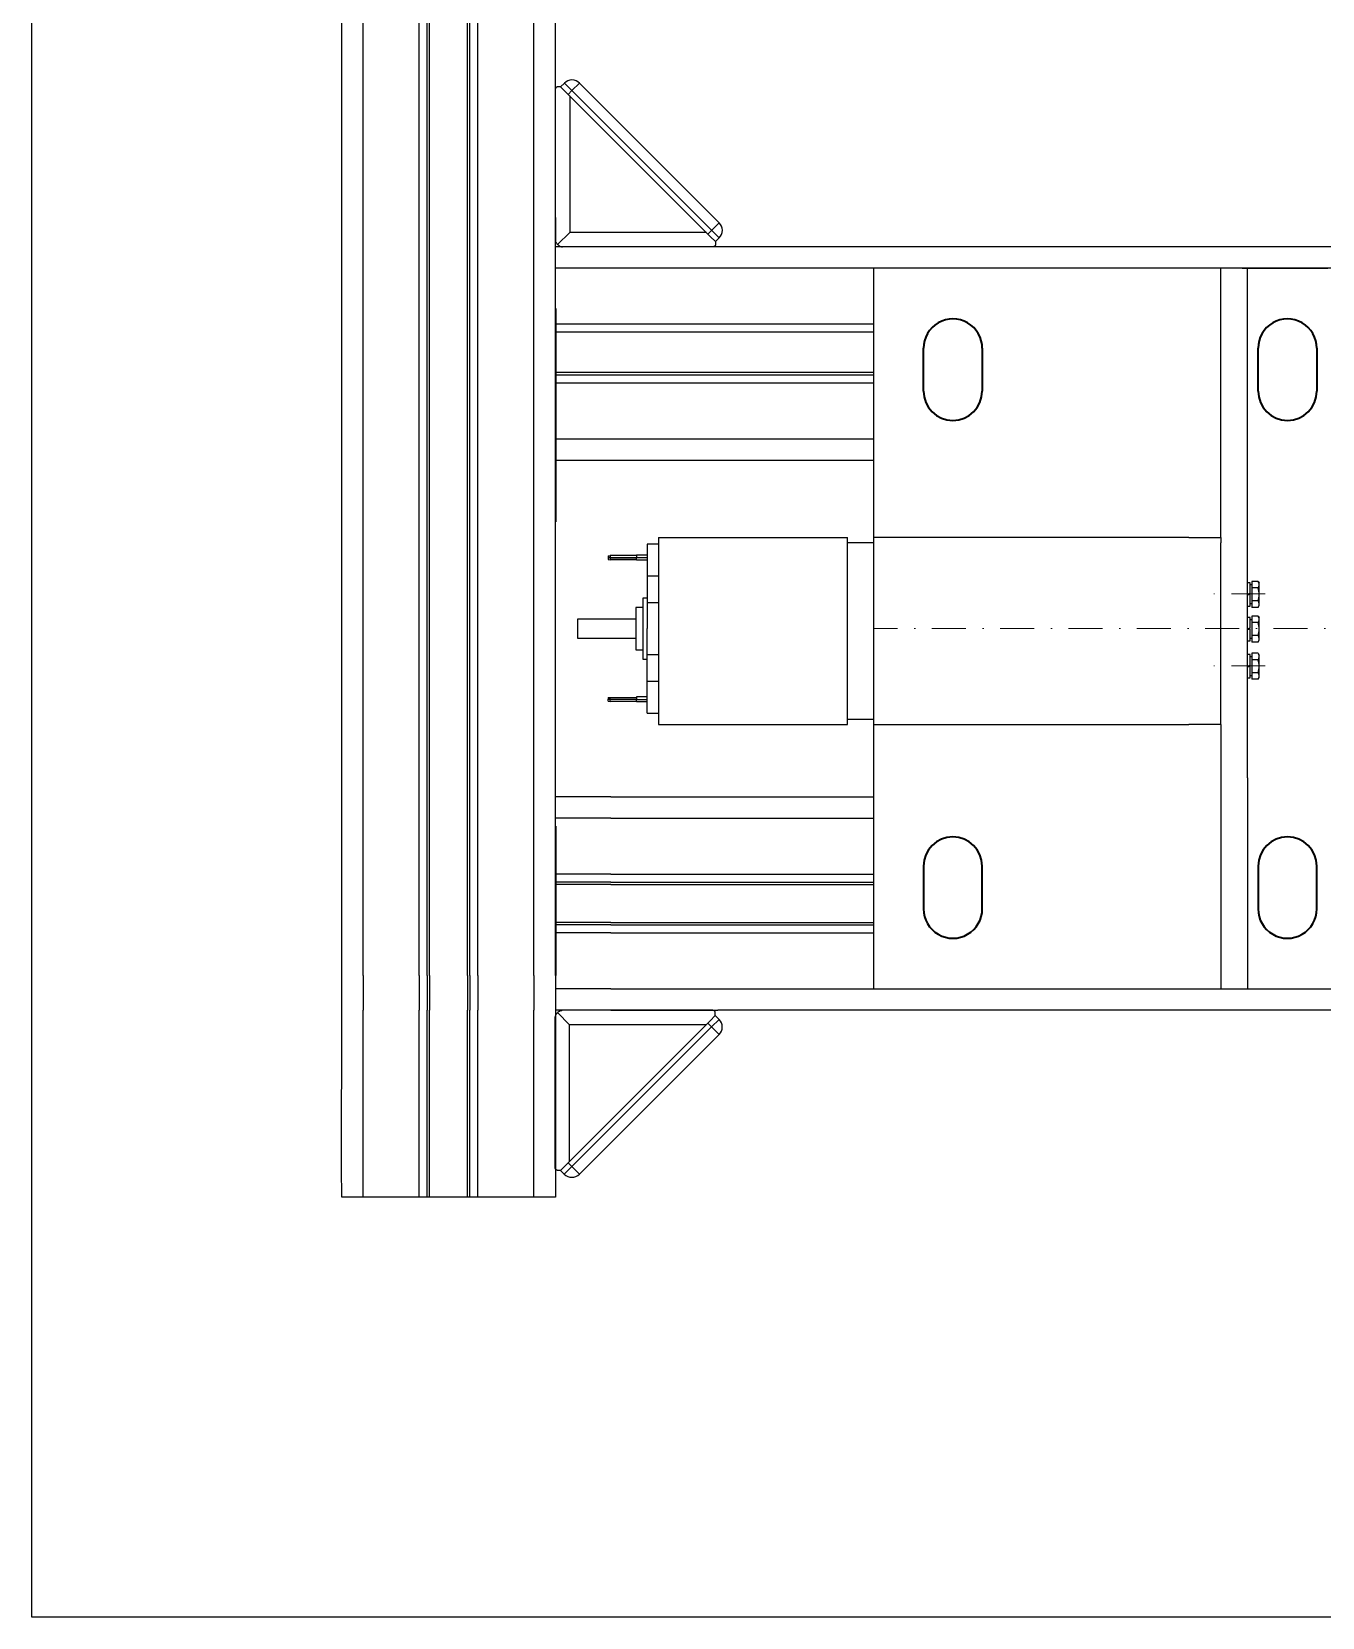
# Model space of a CAD drawing. Header units: millimetres. Extents: x -3183 to 3067, y 1033 to 2218.
# Drawn here: x -1957.7 to -1716, y 1611.3 to 1908.3 of the extents above; entities that cross this region are included whole.
import ezdxf

# ---------------------------------------------------------------- set-up
doc = ezdxf.new("R2010")
doc.units = ezdxf.units.MM
doc.linetypes.add('KRESKAKROPKA2', pattern=[12.7, 6.35, -3.175, 0, -3.175])
doc.linetypes.add('phl_thick', pattern=[0])
for name, color, linetype in [('HIDDEN', 7, 'Continuous'), ('projection', 7, 'Continuous'), ('THICK', 7, 'Continuous')]:
    doc.layers.add(name, color=color, linetype=linetype)
doc.layers.add('Kontury', color=7, linetype='Continuous', lineweight=35)
doc.layers.add('oś', color=7, linetype='KRESKAKROPKA2', lineweight=13)

msp = doc.modelspace()

# ---------------------------------------------------------------- linework, layer by layer
for p, q in [((-1957.74988, 1611.34293), (-1957.74988, 2205.34293)), ((-1504.18243, 1868.03585), (-1859.68243, 1868.03585)), ((-1504.18243, 1864.03585), (-1859.68243, 1864.03585)), ((-1800.01765, 1729.03585), (-1800.01765, 1864.03585)), ((-1735.01765, 1823.58646), (-1735.01765, 1864.03585)), ((-1731.01765, 1864.03585), (-1715.01765, 1864.03585)), ((-1730.01765, 1823.58646), (-1730.01765, 1864.03585)), ((-1800.01765, 1853.53585), (-1859.68243, 1853.53585)), ((-1800.01765, 1852.03585), (-1859.68243, 1852.03585)), ((-1800.01765, 1844.47824), (-1859.68243, 1844.47824)), ((-1800.01765, 1844.03585), (-1859.68243, 1844.03585)), ((-1800.01765, 1842.53585), (-1859.68243, 1842.53585)), ((-1800.01765, 1832.03585), (-1859.68243, 1832.03585)), ((-1800.01765, 1828.03585), (-1859.68243, 1828.03585)), ((-1735.01765, 1813.58646), (-1735.01765, 1823.58646)), ((-1730.01765, 1768.58646), (-1730.01765, 1823.58646)), ((-1840.36761, 1813.58989), (-1840.36761, 1778.58989)), ((-1840.36761, 1813.58989), (-1804.93492, 1813.58989)), ((-1804.93492, 1812.58989), (-1804.93492, 1813.58989)), ((-1800.01765, 1812.58989), (-1804.93492, 1812.58989)), ((-1804.93492, 1779.58989), (-1804.93492, 1812.58989)), ((-1741.01765, 1813.58646), (-1800.01765, 1813.58646)), ((-1741.01765, 1813.58646), (-1735.01765, 1813.58646)), ((-1735.01765, 1813.58646), (-1735.01765, 1812.58646)), ((-1735.01765, 1779.58646), (-1735.01765, 1812.58646)), ((-1729.53765, 1805.12385), (-1730.01765, 1805.12385)), ((-1730.01765, 1803.03585), (-1729.53765, 1803.16446)), ((-1730.01765, 1802.84385), (-1729.53765, 1802.97246)), ((-1729.53765, 1803.16446), (-1729.53765, 1805.12385)), ((-1729.23765, 1804.70985), (-1729.53765, 1804.70985)), ((-1729.53765, 1800.75585), (-1729.53765, 1802.97246)), ((-1728.04558, 1805.36535), (-1729.23765, 1805.36535)), ((-1729.23765, 1805.36535), (-1729.23765, 1804.70985)), ((-1729.23765, 1804.70985), (-1729.23765, 1801.16985)), ((-1728.04558, 1804.15291), (-1729.23765, 1804.15291)), ((-1728.04558, 1805.36535), (-1727.85765, 1805.03985)), ((-1727.85765, 1800.83985), (-1727.85765, 1805.03985)), ((-1730.01765, 1800.75585), (-1729.53765, 1800.75585)), ((-1729.23765, 1801.16985), (-1729.53765, 1801.16985)), ((-1728.04558, 1801.72678), (-1729.23765, 1801.72678)), ((-1729.23765, 1801.16985), (-1729.23765, 1800.51435)), ((-1728.04558, 1800.51435), (-1729.23765, 1800.51435)), ((-1728.04558, 1800.51435), (-1727.85765, 1800.83985)), ((-1855.50361, 1798.29585), (-1855.50361, 1794.77585)), ((-1729.53765, 1798.62385), (-1730.01765, 1798.62385)), ((-1729.53765, 1796.66446), (-1729.53765, 1798.62385)), ((-1729.23765, 1798.20985), (-1729.53765, 1798.20985)), ((-1728.04558, 1798.86535), (-1729.23765, 1798.86535)), ((-1729.23765, 1798.86535), (-1729.23765, 1798.20985)), ((-1729.23765, 1798.20985), (-1729.23765, 1794.66985)), ((-1728.04558, 1797.65291), (-1729.23765, 1797.65291)), ((-1728.04558, 1798.86535), (-1727.85765, 1798.53985)), ((-1727.85765, 1794.33985), (-1727.85765, 1798.53985)), ((-1730.01765, 1796.53585), (-1729.53765, 1796.66446)), ((-1730.01765, 1796.34385), (-1729.53765, 1796.47246)), ((-1730.01765, 1794.25585), (-1729.53765, 1794.25585)), ((-1729.53765, 1794.25585), (-1729.53765, 1796.47246)), ((-1729.23765, 1794.66985), (-1729.53765, 1794.66985)), ((-1728.04558, 1795.22678), (-1729.23765, 1795.22678)), ((-1729.23765, 1794.66985), (-1729.23765, 1794.01435)), ((-1728.04558, 1794.01435), (-1729.23765, 1794.01435)), ((-1728.04558, 1794.01435), (-1727.85765, 1794.33985)), ((-1729.53765, 1791.67446), (-1730.01765, 1791.67446)), ((-1729.53765, 1789.71508), (-1729.53765, 1791.67446)), ((-1729.23765, 1791.26046), (-1729.53765, 1791.26046)), ((-1728.04558, 1791.91596), (-1729.23765, 1791.91596)), ((-1729.23765, 1791.91596), (-1729.23765, 1791.26046)), ((-1729.23765, 1791.26046), (-1729.23765, 1787.72046)), ((-1728.04558, 1791.91596), (-1727.85765, 1791.59046)), ((-1727.85765, 1787.39046), (-1727.85765, 1791.59046)), ((-1730.01765, 1789.58646), (-1729.53765, 1789.71508)), ((-1730.01765, 1789.39446), (-1729.53765, 1789.52308)), ((-1729.53765, 1787.30646), (-1729.53765, 1789.52308)), ((-1728.04558, 1790.70352), (-1729.23765, 1790.70352)), ((-1728.04558, 1788.2774), (-1729.23765, 1788.2774)), ((-1730.01765, 1787.30646), (-1729.53765, 1787.30646)), ((-1729.23765, 1787.72046), (-1729.53765, 1787.72046)), ((-1729.23765, 1787.72046), (-1729.23765, 1787.06496)), ((-1728.04558, 1787.06496), (-1729.23765, 1787.06496)), ((-1728.04558, 1787.06496), (-1727.85765, 1787.39046)), ((-1804.93492, 1779.58989), (-1800.01765, 1779.58989)), ((-1804.93492, 1778.58646), (-1804.93492, 1779.58989)), ((-1735.01765, 1778.58646), (-1735.01765, 1779.58646)), ((-1840.36761, 1778.58989), (-1804.93492, 1778.58646)), ((-1800.01765, 1778.58646), (-1741.01765, 1778.58646)), ((-1735.01765, 1778.58646), (-1741.01765, 1778.58646)), ((-1735.01765, 1778.58646), (-1735.01765, 1768.58646)), ((-1735.01765, 1768.58646), (-1735.01765, 1729.03585)), ((-1730.01765, 1768.58646), (-1730.01765, 1729.03585)), ((-1849.27458, 1765.03585), (-1859.68243, 1765.03585)), ((-1829.27458, 1765.03585), (-1800.01765, 1765.03585)), ((-1849.27458, 1761.03585), (-1859.68243, 1761.03585)), ((-1829.27458, 1761.03585), (-1800.01765, 1761.03585)), ((-1849.27458, 1750.53585), (-1859.68243, 1750.53585)), ((-1829.27458, 1750.53585), (-1800.01765, 1750.53585)), ((-1849.27458, 1749.03585), (-1859.68243, 1749.03585)), ((-1849.27458, 1748.59346), (-1859.68243, 1748.59346)), ((-1829.27458, 1749.03585), (-1800.01765, 1749.03585)), ((-1829.27458, 1748.59346), (-1800.01765, 1748.59346)), ((-1849.27458, 1741.47824), (-1859.68243, 1741.47824)), ((-1849.27458, 1741.03585), (-1859.68243, 1741.03585)), ((-1829.27458, 1741.47824), (-1800.01765, 1741.47824)), ((-1829.27458, 1741.03585), (-1800.01765, 1741.03585)), ((-1849.27458, 1739.53585), (-1859.68243, 1739.53585)), ((-1829.27458, 1739.53585), (-1800.01765, 1739.53585)), ((-1899.68243, 1725.03585), (-1899.68243, 1731.53585)), ((-1895.68243, 1731.53585), (-1895.68243, 1725.03585)), ((-1885.18243, 1731.53585), (-1885.18243, 1725.03585)), ((-1883.68243, 1731.53585), (-1883.68243, 1725.03585)), ((-1883.24004, 1731.53585), (-1883.24004, 1725.03585)), ((-1876.12481, 1731.53585), (-1876.12481, 1725.03585)), ((-1875.68243, 1731.53585), (-1875.68243, 1725.03585)), ((-1874.18243, 1731.53585), (-1874.18243, 1725.03585)), ((-1863.68243, 1731.53585), (-1863.68243, 1725.03585)), ((-1859.68243, 1731.53585), (-1859.68243, 1725.03585)), ((-1849.27458, 1729.03585), (-1859.731, 1729.03585)), ((-1829.27458, 1729.03585), (-1629.3529, 1729.03585)), ((-1899.70226, 1695.3759), (-1899.68243, 1725.03585)), ((-1895.68243, 1690.03585), (-1895.68243, 1725.03585)), ((-1885.18243, 1690.03585), (-1885.18243, 1725.03585)), ((-1883.68243, 1690.03585), (-1883.68243, 1725.03585)), ((-1883.24004, 1690.03585), (-1883.24004, 1725.03585)), ((-1876.12481, 1690.03585), (-1876.12481, 1725.03585)), ((-1875.68243, 1690.03585), (-1875.68243, 1725.03585)), ((-1874.18243, 1690.03585), (-1874.18243, 1725.03585)), ((-1863.68243, 1690.03585), (-1863.68243, 1725.03585)), ((-1849.27458, 1725.03585), (-1859.68243, 1725.03585)), ((-1859.68243, 1725.03585), (-1859.68243, 1690.03585)), ((-1766.40808, 1725.03585), (-1829.27458, 1725.03585)), ((-1629.3529, 1725.03585), (-1766.40808, 1725.03585)), ((-1899.68243, 1690.03585), (-1899.70226, 1695.3759)), ((-1859.68243, 1690.03585), (-1899.68243, 1690.03585)), ((-1301.74988, 1611.34293), (-1957.74988, 1611.34293))]:
    msp.add_line(p, q)
for centre, radius, start, end in [((-1728.92939, 1804.75913), 1.07173, 325.5531276, 25.5531276), ((-1731.86676, 1802.93985), 4.0091, 342.387526, 17.612474), ((-1728.92939, 1801.12057), 1.07173, 334.4468724, 34.4468724), ((-1728.92939, 1798.25913), 1.07173, 325.5531276, 25.5531276), ((-1731.86676, 1796.43985), 4.0091, 342.387526, 17.612474), ((-1728.92939, 1794.62057), 1.07173, 334.4468724, 34.4468724), ((-1728.92939, 1791.30974), 1.07173, 325.5531276, 25.5531276), ((-1731.86676, 1789.49046), 4.0091, 342.387526, 17.612474), ((-1728.92939, 1787.67118), 1.07173, 334.4468724, 34.4468724)]:
    msp.add_arc(centre, radius, start, end)
at = {"layer": 'HIDDEN'}
for p, q in [((-1849.43161, 1809.77296), (-1849.78361, 1809.72093)), ((-1849.43161, 1810.20813), (-1849.43161, 1809.77296)), ((-1849.43161, 1809.77296), (-1844.50361, 1809.77296)), ((-1844.50361, 1810.20813), (-1844.50361, 1809.84392)), ((-1840.36761, 1806.38041), (-1842.47961, 1806.38041)), ((-1842.47961, 1801.45241), (-1840.36761, 1801.45241)), ((-1840.36761, 1791.61929), (-1842.47961, 1791.61929)), ((-1842.47961, 1786.69129), (-1840.36761, 1786.69129)), ((-1849.43161, 1783.22777), (-1849.78361, 1783.17574)), ((-1849.43161, 1783.22777), (-1849.43161, 1783.66294)), ((-1844.50361, 1783.22777), (-1849.43161, 1783.22777)), ((-1844.50361, 1783.66294), (-1844.50361, 1783.29874))]:
    msp.add_line(p, q, dxfattribs=at)
at = {"layer": 'Kontury'}
for p, q in [((-1859.68243, 1856.51996), (-1859.68243, 1816.51996)), ((-1790.72413, 1841.03585), (-1790.72413, 1849.03585)), ((-1779.72413, 1849.03585), (-1779.72413, 1841.03585)), ((-1728.06625, 1841.03585), (-1728.06625, 1849.03585)), ((-1717.06625, 1849.03585), (-1717.06625, 1841.03585)), ((-1859.68243, 1759.51996), (-1859.68243, 1731.53585)), ((-1790.72413, 1752.03585), (-1790.72413, 1744.03585)), ((-1779.72413, 1744.03585), (-1779.72413, 1752.03585)), ((-1728.06625, 1752.03585), (-1728.06625, 1744.03585)), ((-1717.06625, 1744.03585), (-1717.06625, 1752.03585))]:
    msp.add_line(p, q, dxfattribs=at)
for centre, start, end in [((-1785.22413, 1849.03585), 0, 180.0000198), ((-1722.56625, 1849.03585), 0, 180.0000198), ((-1785.22413, 1841.03585), 180.0000198, 0), ((-1722.56625, 1841.03585), 180.0000198, 0), ((-1785.22413, 1752.03585), 0, 179.9999802), ((-1722.56625, 1752.03585), 0, 179.9999802), ((-1785.22413, 1744.03585), 179.9999802, 0), ((-1722.56625, 1744.03585), 179.9999802, 0)]:
    msp.add_arc(centre, 5.5, start, end, dxfattribs=at)
at = {"layer": 'oś'}
for p, q in [((-1726.7149, 1803.02547), (-1738.95789, 1803.02547)), ((-1411.61538, 1796.53585), (-1800.01765, 1796.53585)), ((-1726.7149, 1789.57608), (-1738.95789, 1789.57608))]:
    msp.add_line(p, q, dxfattribs=at)
at = {"layer": 'projection', "color": 7, "linetype": 'phl_thick'}
for p, q in [((-1899.68243, 1731.53585), (-1899.68243, 2130.80018)), ((-1895.68243, 1731.53585), (-1895.68243, 2130.80018)), ((-1885.18243, 1731.53585), (-1885.18243, 2054.81257)), ((-1883.68243, 1731.53585), (-1883.68243, 2054.81257)), ((-1883.24004, 1731.53585), (-1883.24004, 2054.81257)), ((-1876.12481, 1731.53585), (-1876.12481, 2054.81257)), ((-1875.68243, 1731.53585), (-1875.68243, 2054.81257)), ((-1874.18243, 1731.53585), (-1874.18243, 2054.81257)), ((-1863.68243, 1731.53585), (-1863.68243, 2054.81257)), ((-1859.68243, 1731.53585), (-1859.68243, 2054.81257)), ((-1859.5688, 1897.85498), (-1859.60739, 1897.80474)), ((-1859.52296, 1897.90102), (-1859.5688, 1897.85498)), ((-1859.47001, 1897.94175), (-1859.52296, 1897.90102)), ((-1859.41017, 1897.976), (-1859.47001, 1897.94175)), ((-1859.34372, 1898.00254), (-1859.41017, 1897.976)), ((-1859.27099, 1898.01972), (-1859.34372, 1898.00254)), ((-1859.19233, 1898.02595), (-1859.27099, 1898.01972)), ((-1858.69233, 1898.02595), (-1859.19233, 1898.02595)), ((-1858.69233, 1898.02595), (-1857.71335, 1897.04697)), ((-1857.98091, 1898.72874), (-1858.68802, 1898.02164)), ((-1857.98091, 1898.72874), (-1856.5667, 1897.31453)), ((-1855.15248, 1898.72874), (-1856.5667, 1897.31453)), ((-1855.15248, 1898.72874), (-1828.98953, 1872.56579)), ((-1859.68915, 1897.58221), (-1859.69233, 1897.52595)), ((-1859.69233, 1897.52595), (-1859.69233, 1873.5257)), ((-1859.67935, 1897.6391), (-1859.68915, 1897.58221)), ((-1859.6626, 1897.69579), (-1859.67935, 1897.6391)), ((-1859.63865, 1897.75133), (-1859.6626, 1897.69579)), ((-1859.60739, 1897.80474), (-1859.63865, 1897.75133)), ((-1857.71335, 1897.04697), (-1831.11085, 1870.44447)), ((-1856.5667, 1897.31453), (-1857.2738, 1896.60742)), ((-1856.99233, 1896.32595), (-1856.99233, 1870.72595)), ((-1856.5667, 1897.31453), (-1830.40374, 1871.15158)), ((-1859.6922, 1873.52582), (-1859.69233, 1873.5257)), ((-1859.6922, 1873.52582), (-1859.68243, 1873.51605)), ((-1859.68243, 1873.51605), (-1859.68243, 1869.3539)), ((-1828.98953, 1872.56579), (-1831.11085, 1870.44447)), ((-1830.40374, 1871.15158), (-1828.98953, 1869.73737)), ((-1859.68243, 1869.3539), (-1859.66815, 1869.25939)), ((-1859.66815, 1869.25939), (-1859.6478, 1869.16423)), ((-1859.6478, 1869.16423), (-1859.62097, 1869.06914)), ((-1859.62097, 1869.06914), (-1859.58742, 1868.97486)), ((-1859.58742, 1868.97486), (-1859.54713, 1868.88212)), ((-1859.54713, 1868.88212), (-1859.50002, 1868.79167)), ((-1859.50002, 1868.79167), (-1859.44674, 1868.7041)), ((-1859.44674, 1868.7041), (-1859.38756, 1868.62008)), ((-1859.38756, 1868.62008), (-1859.32286, 1868.54026)), ((-1859.32286, 1868.54026), (-1859.25299, 1868.46529)), ((-1856.99233, 1870.72595), (-1859.25299, 1868.46529)), ((-1859.25299, 1868.46529), (-1859.17801, 1868.39542)), ((-1859.17801, 1868.39542), (-1859.09819, 1868.33071)), ((-1859.09819, 1868.33071), (-1859.01417, 1868.27154)), ((-1859.01417, 1868.27154), (-1858.9266, 1868.21826)), ((-1858.9266, 1868.21826), (-1858.83616, 1868.17115)), ((-1858.83616, 1868.17115), (-1858.74342, 1868.13085)), ((-1858.74342, 1868.13085), (-1858.64914, 1868.09731)), ((-1831.39233, 1870.72595), (-1856.99233, 1870.72595)), ((-1831.11085, 1870.44447), (-1830.67131, 1870.00493)), ((-1830.67131, 1870.00493), (-1829.69233, 1869.02595)), ((-1829.86329, 1868.14947), (-1829.91354, 1868.11089)), ((-1829.81725, 1868.19531), (-1829.86329, 1868.14947)), ((-1829.77652, 1868.24826), (-1829.81725, 1868.19531)), ((-1829.74228, 1868.30811), (-1829.77652, 1868.24826)), ((-1829.7158, 1868.37455), (-1829.74228, 1868.30811)), ((-1829.69848, 1868.44728), (-1829.7158, 1868.37455)), ((-1829.69233, 1868.52595), (-1829.69848, 1868.44728)), ((-1828.98953, 1869.73737), (-1829.69664, 1869.03026)), ((-1829.69233, 1869.02595), (-1829.69233, 1868.52595)), ((-1858.64914, 1868.09731), (-1858.55405, 1868.07047)), ((-1858.55405, 1868.07047), (-1858.45888, 1868.05013)), ((-1858.45888, 1868.05013), (-1858.36438, 1868.03585)), ((-1854.20223, 1868.03585), (-1858.36438, 1868.03585)), ((-1854.20223, 1868.03585), (-1854.19233, 1868.02595)), ((-1830.19233, 1868.02595), (-1854.19233, 1868.02595)), ((-1830.13607, 1868.02912), (-1830.19233, 1868.02595)), ((-1830.07917, 1868.03892), (-1830.13607, 1868.02912)), ((-1830.02248, 1868.05568), (-1830.07917, 1868.03892)), ((-1829.96694, 1868.07963), (-1830.02248, 1868.05568)), ((-1829.91354, 1868.11089), (-1829.96694, 1868.07963)), ((-1849.27458, 1765.03585), (-1829.27458, 1765.03585)), ((-1849.27458, 1761.03585), (-1829.27458, 1761.03585)), ((-1849.27458, 1750.53585), (-1829.27458, 1750.53585)), ((-1849.27458, 1749.03585), (-1829.27458, 1749.03585)), ((-1849.27458, 1748.59346), (-1829.27458, 1748.59346)), ((-1859.68243, 1743.51996), (-1859.68243, 1745.01996)), ((-1859.68243, 1743.07757), (-1859.68243, 1743.51997)), ((-1849.27458, 1741.47824), (-1829.27458, 1741.47824)), ((-1849.27458, 1741.03585), (-1829.27458, 1741.03585)), ((-1849.27458, 1739.53585), (-1829.27458, 1739.53585)), ((-1859.68243, 1735.51996), (-1859.68243, 1735.96235)), ((-1849.27458, 1729.03585), (-1829.27458, 1729.03585)), ((-1859.70688, 1723.7178), (-1859.6926, 1723.81231)), ((-1859.70688, 1719.55565), (-1859.70688, 1723.7178)), ((-1859.6926, 1723.81231), (-1859.67225, 1723.90747)), ((-1859.67225, 1723.90747), (-1859.64542, 1724.00256)), ((-1859.64542, 1724.00256), (-1859.61188, 1724.09684)), ((-1859.61188, 1724.09684), (-1859.57158, 1724.18958)), ((-1859.57158, 1724.18958), (-1859.52447, 1724.28003)), ((-1859.52447, 1724.28003), (-1859.47119, 1724.3676)), ((-1859.47119, 1724.3676), (-1859.41201, 1724.45161)), ((-1859.41201, 1724.45161), (-1859.34731, 1724.53144)), ((-1859.34731, 1724.53144), (-1859.27744, 1724.60641)), ((-1859.27744, 1724.60641), (-1859.20246, 1724.67628)), ((-1857.01678, 1722.34575), (-1859.27744, 1724.60641)), ((-1859.20246, 1724.67628), (-1859.12264, 1724.74099)), ((-1859.12264, 1724.74099), (-1859.03862, 1724.80016)), ((-1859.03862, 1724.80016), (-1858.95106, 1724.85344)), ((-1858.95106, 1724.85344), (-1858.86061, 1724.90055)), ((-1858.86061, 1724.90055), (-1858.76787, 1724.94085)), ((-1858.76787, 1724.94085), (-1858.67359, 1724.97439)), ((-1858.67359, 1724.97439), (-1858.5785, 1725.00123)), ((-1858.5785, 1725.00123), (-1858.48334, 1725.02157)), ((-1858.48334, 1725.02157), (-1858.38883, 1725.03585)), ((-1854.22668, 1725.03585), (-1858.38883, 1725.03585)), ((-1857.7378, 1696.02473), (-1831.1353, 1722.62722)), ((-1854.22668, 1725.03585), (-1854.21678, 1725.04575)), ((-1830.21678, 1725.04575), (-1854.21678, 1725.04575)), ((-1849.27458, 1725.03585), (-1829.27458, 1725.03585)), ((-1831.1353, 1722.62722), (-1830.69576, 1723.06677)), ((-1829.01398, 1720.5059), (-1831.1353, 1722.62722)), ((-1830.69576, 1723.06677), (-1829.71678, 1724.04575)), ((-1830.4282, 1721.92012), (-1829.01398, 1723.33433)), ((-1830.16052, 1725.04257), (-1830.21678, 1725.04575)), ((-1830.10363, 1725.03278), (-1830.16052, 1725.04257)), ((-1830.04693, 1725.01602), (-1830.10363, 1725.03278)), ((-1829.99139, 1724.99207), (-1830.04693, 1725.01602)), ((-1829.93799, 1724.96081), (-1829.99139, 1724.99207)), ((-1829.88774, 1724.92223), (-1829.93799, 1724.96081)), ((-1829.8417, 1724.87638), (-1829.88774, 1724.92223)), ((-1829.80098, 1724.82343), (-1829.8417, 1724.87638)), ((-1829.76673, 1724.76359), (-1829.80098, 1724.82343)), ((-1829.74025, 1724.69714), (-1829.76673, 1724.76359)), ((-1829.72293, 1724.62441), (-1829.74025, 1724.69714)), ((-1829.71678, 1724.54575), (-1829.72293, 1724.62441)), ((-1829.01398, 1723.33433), (-1829.72109, 1724.04144)), ((-1829.71678, 1724.04575), (-1829.71678, 1724.54575)), ((-1831.41678, 1722.34575), (-1857.01678, 1722.34575)), ((-1857.01678, 1696.74575), (-1857.01678, 1722.34575)), ((-1856.59115, 1695.75717), (-1830.4282, 1721.92012)), ((-1855.17693, 1694.34295), (-1829.01398, 1720.5059)), ((-1859.71665, 1719.54587), (-1859.71678, 1719.546)), ((-1859.71678, 1695.54575), (-1859.71678, 1719.546)), ((-1859.71665, 1719.54587), (-1859.70688, 1719.55565)), ((-1858.71678, 1695.04575), (-1857.7378, 1696.02473)), ((-1856.59115, 1695.75717), (-1857.29825, 1696.46427)), ((-1859.7136, 1695.48949), (-1859.71678, 1695.54575)), ((-1859.70381, 1695.4326), (-1859.7136, 1695.48949)), ((-1859.68705, 1695.3759), (-1859.70381, 1695.4326)), ((-1859.6631, 1695.32036), (-1859.68705, 1695.3759)), ((-1859.63184, 1695.26696), (-1859.6631, 1695.32036)), ((-1859.59326, 1695.21671), (-1859.63184, 1695.26696)), ((-1859.54741, 1695.17067), (-1859.59326, 1695.21671)), ((-1859.49446, 1695.12995), (-1859.54741, 1695.17067)), ((-1859.43462, 1695.0957), (-1859.49446, 1695.12995)), ((-1859.36817, 1695.06915), (-1859.43462, 1695.0957)), ((-1859.29545, 1695.05198), (-1859.36817, 1695.06915)), ((-1859.21678, 1695.04575), (-1859.29545, 1695.05198)), ((-1858.71678, 1695.04575), (-1859.21678, 1695.04575)), ((-1858.00536, 1694.34295), (-1858.71247, 1695.05006)), ((-1858.00536, 1694.34295), (-1856.59115, 1695.75717)), ((-1855.17693, 1694.34295), (-1856.59115, 1695.75717))]:
    msp.add_line(p, q, dxfattribs=at)
for centre, start, end in [((-1856.5667, 1897.31453), 44.9999825, 135.000015), ((-1830.40374, 1871.15158), 314.999985, 45.0000175), ((-1830.4282, 1721.92012), 314.9999825, 45.000015), ((-1856.59115, 1695.75717), 224.999985, 315.0000175)]:
    msp.add_arc(centre, 2, start, end, dxfattribs=at)
at = {"layer": 'THICK'}
for p, q in [((-1842.47961, 1812.37585), (-1842.47961, 1812.365)), ((-1840.36761, 1812.37585), (-1842.47961, 1812.37585)), ((-1842.47961, 1812.365), (-1842.47961, 1811.84471)), ((-1842.47961, 1811.84471), (-1842.47961, 1796.53585)), ((-1849.78361, 1810.1561), (-1849.43161, 1810.20813)), ((-1849.78361, 1810.1561), (-1849.78361, 1809.89595)), ((-1849.43161, 1809.84392), (-1849.78361, 1809.89595)), ((-1849.78361, 1809.89595), (-1849.78361, 1809.46079)), ((-1849.78361, 1809.46079), (-1849.43161, 1809.40876)), ((-1844.50361, 1810.20813), (-1849.43161, 1810.20813)), ((-1849.43161, 1809.84392), (-1844.50361, 1809.84392)), ((-1849.43161, 1809.84392), (-1849.43161, 1809.40876)), ((-1844.50361, 1809.40876), (-1849.43161, 1809.40876)), ((-1842.47961, 1810.27316), (-1844.50361, 1810.27316)), ((-1844.50361, 1810.27316), (-1844.50361, 1810.20813)), ((-1844.50361, 1809.77889), (-1844.50361, 1809.84392)), ((-1842.47961, 1809.77889), (-1844.50361, 1809.77889)), ((-1844.50361, 1809.34372), (-1844.50361, 1809.77889)), ((-1842.47961, 1809.34372), (-1844.50361, 1809.34372)), ((-1844.59161, 1800.49585), (-1844.59161, 1796.53585)), ((-1843.27161, 1800.49585), (-1844.59161, 1800.49585)), ((-1843.27161, 1802.25585), (-1843.27161, 1796.53585)), ((-1842.47961, 1802.25585), (-1843.27161, 1802.25585)), ((-1844.59161, 1798.29585), (-1855.50361, 1798.29585)), ((-1855.50361, 1794.77585), (-1844.59161, 1794.77585)), ((-1844.59161, 1796.53585), (-1844.59161, 1792.57585)), ((-1843.27161, 1796.53585), (-1843.27161, 1790.81585)), ((-1842.47961, 1780.69585), (-1842.47961, 1796.53585)), ((-1844.59161, 1792.57585), (-1843.27161, 1792.57585)), ((-1843.27161, 1790.81585), (-1842.47961, 1790.81585)), ((-1849.78361, 1783.61091), (-1849.43161, 1783.66294)), ((-1849.78361, 1783.61091), (-1849.78361, 1783.35077)), ((-1849.43161, 1783.29874), (-1849.78361, 1783.35077)), ((-1849.78361, 1782.9156), (-1849.78361, 1783.35077)), ((-1849.78361, 1782.9156), (-1849.43161, 1782.86357)), ((-1849.43161, 1783.66294), (-1844.50361, 1783.66294)), ((-1849.43161, 1783.29874), (-1844.50361, 1783.29874)), ((-1849.43161, 1782.86357), (-1849.43161, 1783.29874)), ((-1844.50361, 1782.86357), (-1849.43161, 1782.86357)), ((-1842.47962, 1783.72798), (-1844.50361, 1783.72798)), ((-1844.50361, 1783.72798), (-1844.50361, 1783.66294)), ((-1844.50361, 1783.29874), (-1844.50361, 1783.2337)), ((-1844.50361, 1783.2337), (-1842.47961, 1783.2337)), ((-1844.50361, 1782.79854), (-1844.50361, 1783.2337)), ((-1842.47961, 1782.79854), (-1844.50361, 1782.79854)), ((-1842.47961, 1780.69585), (-1840.36761, 1780.69585))]:
    msp.add_line(p, q, dxfattribs=at)

doc.saveas('drawing.dxf')
